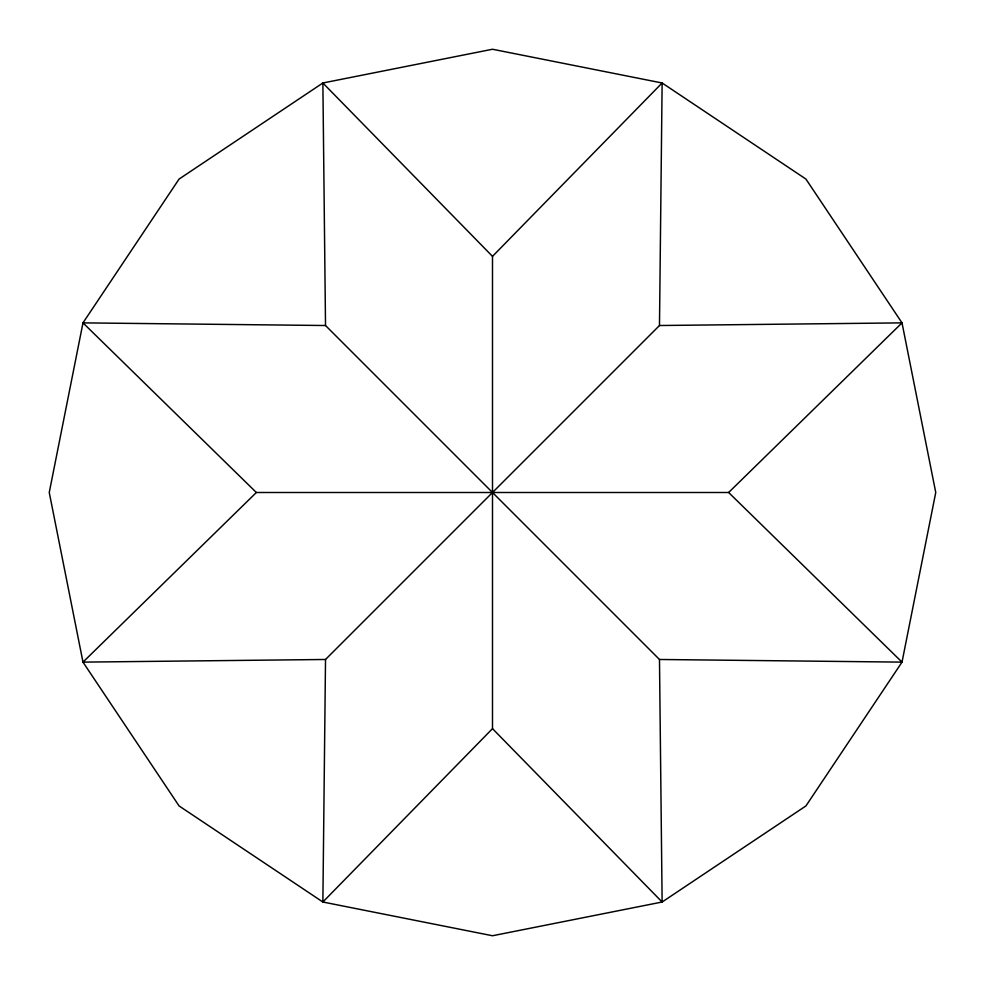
<?xml version="1.0" encoding="UTF-8"?>
<svg xmlns="http://www.w3.org/2000/svg" width="985" height="985" viewBox="0 0 985 985"><rect width="100%" height="100%" fill="white"/><g stroke="black" fill="none" stroke-linecap="round" stroke-linejoin="round"><path stroke-width="1.48" d="M325.518 659.482L322.871 902.014L492.5 935.75L662.129 902.014L805.927 805.927L902.014 662.129L935.75 492.5L902.014 322.871L805.927 179.073L662.129 82.986L492.5 49.25L322.871 82.986L179.073 179.073L82.986 322.871L49.25 492.5L82.986 662.129L179.073 805.927L322.871 902.014L492.5 728.641L492.5 256.359L322.871 82.986L325.518 325.518L659.482 659.482L902.014 662.129L728.641 492.5L256.359 492.5L82.986 662.129L325.518 659.482L659.482 325.518L662.129 82.986L492.5 256.359M728.641 492.5L902.014 322.871L659.482 325.518M325.518 325.518L82.986 322.871L256.359 492.5M492.5 728.641L662.129 902.014L659.482 659.482"/></g></svg>
